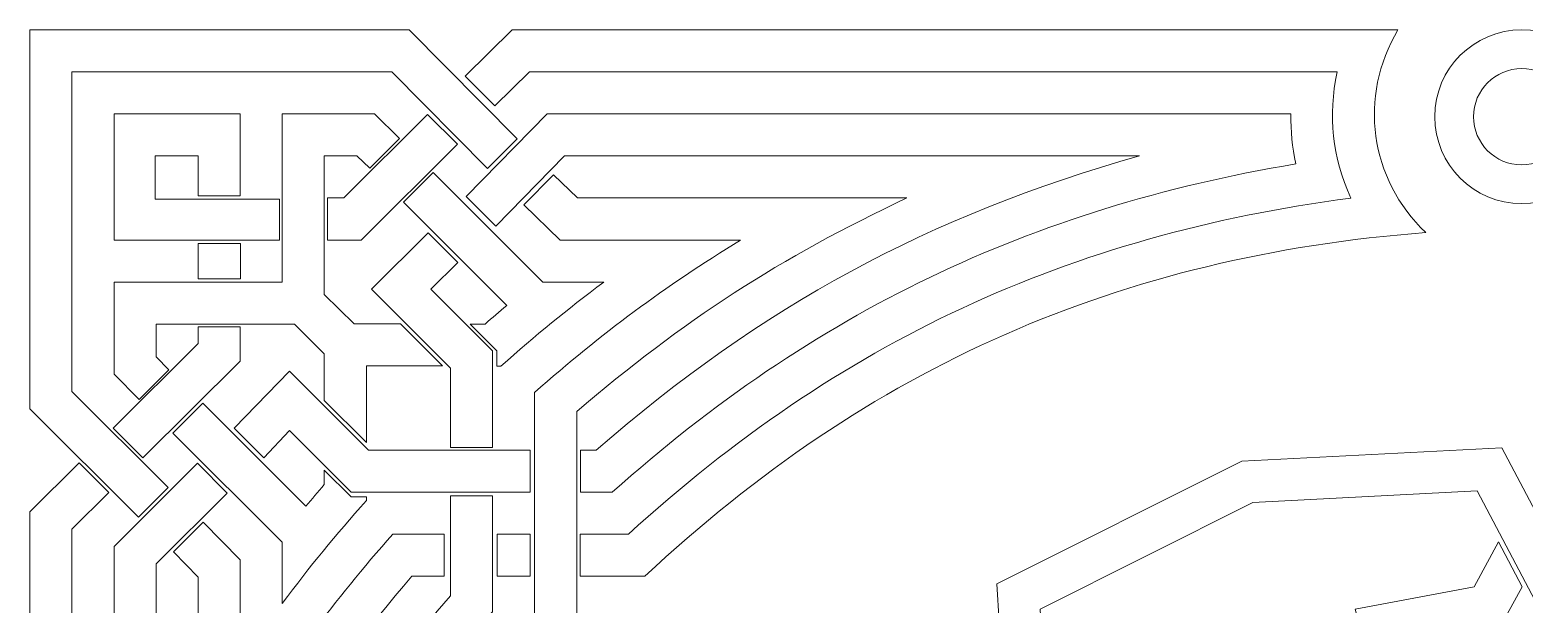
# Model space of a CAD drawing. Header units: millimetres. Extents: x 1081 to 4469, y -666 to 2723.
# Drawn here: x 1081 to 2778, y 2070 to 2723 of the extents above; entities that cross this region are included whole.
import ezdxf

# ---------------------------------------------------------------- set-up
doc = ezdxf.new("R2010")
doc.units = ezdxf.units.MM
doc.header["$MEASUREMENT"] = 0
doc.layers.add('Layer 1', color=7, linetype='Continuous')

msp = doc.modelspace()

# ---------------------------------------------------------------- linework, layer by layer
at = {"layer": 'Layer 1', "color": 250, "lineweight": 9}
for points, knots in [([(1492.3947, 2675.0628), (1492.3947, 2675.0628), (1492.3947, 2675.0628), (1492.3947, 2675.0628), (1492.3947, 2675.0628), (1492.3947, 2675.0628), (1601.0814, 2565.2874), (1601.0814, 2565.2874), (1601.0814, 2565.2874), (1601.0814, 2565.2874), (1634.8479, 2599.0539), (1634.8479, 2599.0539), (1634.8479, 2599.0539), (1634.8479, 2599.0539), (1512.1747, 2722.8158), (1512.1747, 2722.8158), (1512.1747, 2722.8158), (1512.1747, 2722.8158), (1081.4786, 2722.8158), (1081.4786, 2722.8158), (1081.4786, 2722.8158), (1081.4786, 2722.8158), (1081.4786, 2292.1197), (1081.4786, 2292.1197), (1081.4786, 2292.1197), (1081.4786, 2292.1197), (1204.6411, 2169.2657), (1204.6411, 2169.2657), (1204.6411, 2169.2657), (1204.6411, 2169.2657), (1238.4076, 2203.0322), (1238.4076, 2203.0322), (1238.4076, 2203.0322), (1238.4076, 2203.0322), (1129.2316, 2311.8997), (1129.2316, 2311.8997), (1129.2316, 2311.8997), (1129.2316, 2311.8997), (1129.2316, 2675.0628), (1129.2316, 2675.0628), (1129.2316, 2675.0628), (1129.2316, 2675.0628), (1492.3947, 2675.0628), (1492.3947, 2675.0628)], [0, 0, 0, 0, 0.090909091, 0.090909091, 0.090909091, 0.090909091, 0.181818182, 0.181818182, 0.181818182, 0.181818182, 0.272727273, 0.272727273, 0.272727273, 0.272727273, 0.363636364, 0.363636364, 0.363636364, 0.363636364, 0.454545455, 0.454545455, 0.454545455, 0.454545455, 0.545454545, 0.545454545, 0.545454545, 0.545454545, 0.636363636, 0.636363636, 0.636363636, 0.636363636, 0.727272727, 0.727272727, 0.727272727, 0.727272727, 0.818181818, 0.818181818, 0.818181818, 0.818181818, 0.909090909, 0.909090909, 0.909090909, 0.909090909, 1, 1, 1, 1]), ([(1628.987, 2722.8158), (1628.987, 2722.8158), (1628.987, 2722.8158), (1628.987, 2722.8158), (1628.987, 2722.8158), (1628.987, 2722.8158), (1575.4905, 2670.1376), (1575.4905, 2670.1376), (1575.4905, 2670.1376), (1575.4905, 2670.1376), (1609.257, 2636.3712), (1609.257, 2636.3712), (1609.257, 2636.3712), (1609.257, 2636.3712), (1648.7669, 2675.0628), (1648.7669, 2675.0628), (1648.7669, 2675.0628), (1648.7669, 2675.0628), (2565.4807, 2675.0628), (2565.4807, 2675.0628), (2565.4807, 2675.0628), (2555.022, 2624.6026), (2560.0036, 2578.7483), (2581.0543, 2531.7112), (2581.0543, 2531.7112), (2260.7333, 2489.6909), (1999.2762, 2367.9228), (1760.9808, 2149.7793), (1760.9808, 2149.7793), (1760.9808, 2149.7793), (1706.3268, 2149.7793), (1706.3268, 2149.7793), (1706.3268, 2149.7793), (1706.3268, 2149.7793), (1706.3268, 2102.0263), (1706.3268, 2102.0263), (1706.3268, 2102.0263), (1706.3268, 2102.0263), (1779.7877, 2102.0263), (1779.7877, 2102.0263), (1779.7877, 2102.0263), (2032.8515, 2339.6256), (2319.9755, 2466.114), (2666.0964, 2492.4772), (2666.0964, 2492.4772), (2602.29, 2553.4237), (2589.473, 2646.9506), (2634.5308, 2722.8158), (2634.5308, 2722.8158), (2634.5308, 2722.8158), (1628.987, 2722.8158), (1628.987, 2722.8158)], [0, 0, 0, 0, 0.076923077, 0.076923077, 0.076923077, 0.076923077, 0.153846154, 0.153846154, 0.153846154, 0.153846154, 0.230769231, 0.230769231, 0.230769231, 0.230769231, 0.307692308, 0.307692308, 0.307692308, 0.307692308, 0.384615385, 0.384615385, 0.384615385, 0.384615385, 0.461538462, 0.461538462, 0.461538462, 0.461538462, 0.538461538, 0.538461538, 0.538461538, 0.538461538, 0.615384615, 0.615384615, 0.615384615, 0.615384615, 0.692307692, 0.692307692, 0.692307692, 0.692307692, 0.769230769, 0.769230769, 0.769230769, 0.769230769, 0.846153846, 0.846153846, 0.846153846, 0.846153846, 0.923076923, 0.923076923, 0.923076923, 0.923076923, 1, 1, 1, 1]), ([(2775.0542, 2722.8158), (2775.0542, 2722.8158), (2775.0542, 2722.8158), (2775.0542, 2722.8158), (2775.0542, 2722.8158), (2720.5529, 2722.8158), (2676.3708, 2678.6337), (2676.3708, 2624.1323), (2676.3708, 2624.1323), (2676.3708, 2569.6309), (2720.5529, 2525.4488), (2775.0542, 2525.4488), (2775.0542, 2525.4488), (2829.5556, 2525.4488), (2873.7377, 2569.6309), (2873.7377, 2624.1323), (2873.7377, 2624.1323), (2873.7377, 2678.6337), (2829.5556, 2722.8158), (2775.0542, 2722.8158)], [0, 0, 0, 0, 0.2, 0.2, 0.2, 0.2, 0.4, 0.4, 0.4, 0.4, 0.6, 0.6, 0.6, 0.6, 0.8, 0.8, 0.8, 0.8, 1, 1, 1, 1]), ([(2720.3742, 2624.1323), (2720.3742, 2624.1323), (2720.3742, 2624.1323), (2720.3742, 2624.1323), (2720.3742, 2624.1323), (2720.3742, 2593.9338), (2744.8557, 2569.4523), (2775.0542, 2569.4523), (2775.0542, 2569.4523), (2805.2528, 2569.4523), (2829.7343, 2593.9338), (2829.7343, 2624.1323), (2829.7343, 2624.1323), (2829.7343, 2654.3308), (2805.2528, 2678.8124), (2775.0542, 2678.8124), (2775.0542, 2678.8124), (2744.8557, 2678.8124), (2720.3742, 2654.3308), (2720.3742, 2624.1323)], [0, 0, 0, 0, 0.2, 0.2, 0.2, 0.2, 0.4, 0.4, 0.4, 0.4, 0.6, 0.6, 0.6, 0.6, 0.8, 0.8, 0.8, 0.8, 1, 1, 1, 1]), ([(1367.9968, 2627.3097), (1367.9968, 2627.3097), (1367.9968, 2627.3097), (1367.9968, 2627.3097), (1367.9968, 2627.3097), (1367.9968, 2627.3097), (1367.9968, 2436.2976), (1367.9968, 2436.2976), (1367.9968, 2436.2976), (1367.9968, 2436.2976), (1176.9847, 2436.2976), (1176.9847, 2436.2976), (1176.9847, 2436.2976), (1176.9847, 2436.2976), (1176.9847, 2331.6796), (1176.9847, 2331.6796), (1176.9847, 2331.6796), (1176.9847, 2331.6796), (1205.5659, 2302.93), (1205.5659, 2302.93), (1205.5659, 2302.93), (1205.5659, 2302.93), (1239.3324, 2336.6965), (1239.3324, 2336.6965), (1239.3324, 2336.6965), (1239.3324, 2336.6965), (1224.7377, 2351.4596), (1224.7377, 2351.4596), (1224.7377, 2351.4596), (1224.7377, 2351.4596), (1224.7377, 2388.5445), (1224.7377, 2388.5445), (1224.7377, 2388.5445), (1224.7377, 2388.5445), (1381.9834, 2388.5445), (1381.9834, 2388.5445), (1381.9834, 2388.5445), (1381.9834, 2388.5445), (1415.7498, 2354.778), (1415.7498, 2354.778), (1415.7498, 2354.778), (1415.7498, 2354.778), (1415.7498, 2301.5739), (1415.7498, 2301.5739), (1415.7498, 2301.5739), (1415.7498, 2301.5739), (1463.5029, 2253.8208), (1463.5029, 2253.8208), (1463.5029, 2253.8208), (1463.5029, 2253.8208), (1463.5029, 2341.0607), (1463.5029, 2341.0607), (1463.5029, 2341.0607), (1463.5029, 2341.0607), (1550.0716, 2341.0607), (1550.0716, 2341.0607), (1550.0716, 2341.0607), (1550.0716, 2341.0607), (1502.3186, 2388.8138), (1502.3186, 2388.8138), (1502.3186, 2388.8138), (1502.3186, 2388.8138), (1449.5164, 2388.8138), (1449.5164, 2388.8138), (1449.5164, 2388.8138), (1449.5164, 2388.8138), (1415.7498, 2422.311), (1415.7498, 2422.311), (1415.7498, 2422.311), (1415.7498, 2422.311), (1415.7498, 2579.5567), (1415.7498, 2579.5567), (1415.7498, 2579.5567), (1415.7498, 2579.5567), (1452.8348, 2579.5567), (1452.8348, 2579.5567), (1452.8348, 2579.5567), (1452.8348, 2579.5567), (1467.2252, 2565.5775), (1467.2252, 2565.5775), (1467.2252, 2565.5775), (1467.2252, 2565.5775), (1500.9917, 2599.344), (1500.9917, 2599.344), (1500.9917, 2599.344), (1500.9917, 2599.344), (1472.6147, 2627.3097), (1472.6147, 2627.3097), (1472.6147, 2627.3097), (1472.6147, 2627.3097), (1367.9968, 2627.3097), (1367.9968, 2627.3097)], [0, 0, 0, 0, 0.043478261, 0.043478261, 0.043478261, 0.043478261, 0.086956522, 0.086956522, 0.086956522, 0.086956522, 0.130434783, 0.130434783, 0.130434783, 0.130434783, 0.173913043, 0.173913043, 0.173913043, 0.173913043, 0.217391304, 0.217391304, 0.217391304, 0.217391304, 0.260869565, 0.260869565, 0.260869565, 0.260869565, 0.304347826, 0.304347826, 0.304347826, 0.304347826, 0.347826087, 0.347826087, 0.347826087, 0.347826087, 0.391304348, 0.391304348, 0.391304348, 0.391304348, 0.434782609, 0.434782609, 0.434782609, 0.434782609, 0.47826087, 0.47826087, 0.47826087, 0.47826087, 0.52173913, 0.52173913, 0.52173913, 0.52173913, 0.565217391, 0.565217391, 0.565217391, 0.565217391, 0.608695652, 0.608695652, 0.608695652, 0.608695652, 0.652173913, 0.652173913, 0.652173913, 0.652173913, 0.695652174, 0.695652174, 0.695652174, 0.695652174, 0.739130435, 0.739130435, 0.739130435, 0.739130435, 0.782608696, 0.782608696, 0.782608696, 0.782608696, 0.826086957, 0.826086957, 0.826086957, 0.826086957, 0.869565217, 0.869565217, 0.869565217, 0.869565217, 0.913043478, 0.913043478, 0.913043478, 0.913043478, 0.956521739, 0.956521739, 0.956521739, 0.956521739, 1, 1, 1, 1]), ([(1320.2438, 2534.1511), (1320.2438, 2534.1511), (1320.2438, 2534.1511), (1320.2438, 2534.1511), (1320.2438, 2534.1511), (1320.2438, 2534.1511), (1320.2438, 2627.3097), (1320.2438, 2627.3097), (1320.2438, 2627.3097), (1320.2438, 2627.3097), (1177.1508, 2627.3097), (1177.1508, 2627.3097), (1177.1508, 2627.3097), (1177.1508, 2627.3097), (1177.1508, 2483.8837), (1177.1508, 2483.8837), (1177.1508, 2483.8837), (1177.1508, 2483.8837), (1364.7534, 2483.8837), (1364.7534, 2483.8837), (1364.7534, 2483.8837), (1364.7534, 2483.8837), (1364.7534, 2530.3835), (1364.7534, 2530.3835), (1364.7534, 2530.3835), (1364.7534, 2530.3835), (1223.595, 2530.3835), (1223.595, 2530.3835), (1223.595, 2530.3835), (1223.595, 2530.3835), (1223.595, 2579.5567), (1223.595, 2579.5567), (1223.595, 2579.5567), (1223.595, 2579.5567), (1272.4907, 2579.5567), (1272.4907, 2579.5567), (1272.4907, 2579.5567), (1272.4907, 2579.5567), (1272.4907, 2534.1511), (1272.4907, 2534.1511), (1272.4907, 2534.1511), (1272.4907, 2534.1511), (1320.2438, 2534.1511), (1320.2438, 2534.1511)], [0, 0, 0, 0, 0.090909091, 0.090909091, 0.090909091, 0.090909091, 0.181818182, 0.181818182, 0.181818182, 0.181818182, 0.272727273, 0.272727273, 0.272727273, 0.272727273, 0.363636364, 0.363636364, 0.363636364, 0.363636364, 0.454545455, 0.454545455, 0.454545455, 0.454545455, 0.545454545, 0.545454545, 0.545454545, 0.545454545, 0.636363636, 0.636363636, 0.636363636, 0.636363636, 0.727272727, 0.727272727, 0.727272727, 0.727272727, 0.818181818, 0.818181818, 0.818181818, 0.818181818, 0.909090909, 0.909090909, 0.909090909, 0.909090909, 1, 1, 1, 1]), ([(1533.0041, 2626.8329), (1533.0041, 2626.8329), (1533.0041, 2626.8329), (1533.0041, 2626.8329), (1533.0041, 2626.8329), (1533.0041, 2626.8329), (1437.9748, 2531.8037), (1437.9748, 2531.8037), (1437.9748, 2531.8037), (1437.9748, 2531.8037), (1419.2592, 2531.8037), (1419.2592, 2531.8037), (1419.2592, 2531.8037), (1419.2592, 2531.8037), (1419.2592, 2484.0506), (1419.2592, 2484.0506), (1419.2592, 2484.0506), (1419.2592, 2484.0506), (1457.7548, 2484.0506), (1457.7548, 2484.0506), (1457.7548, 2484.0506), (1457.7548, 2484.0506), (1566.7706, 2593.0664), (1566.7706, 2593.0664), (1566.7706, 2593.0664), (1566.7706, 2593.0664), (1533.0041, 2626.8329), (1533.0041, 2626.8329)], [0, 0, 0, 0, 0.142857143, 0.142857143, 0.142857143, 0.142857143, 0.285714286, 0.285714286, 0.285714286, 0.285714286, 0.428571429, 0.428571429, 0.428571429, 0.428571429, 0.571428571, 0.571428571, 0.571428571, 0.571428571, 0.714285714, 0.714285714, 0.714285714, 0.714285714, 0.857142857, 0.857142857, 0.857142857, 0.857142857, 1, 1, 1, 1]), ([(1668.5469, 2627.3097), (1668.5469, 2627.3097), (1668.5469, 2627.3097), (1668.5469, 2627.3097), (1668.5469, 2627.3097), (1668.5469, 2627.3097), (1576.7625, 2533.4648), (1576.7625, 2533.4648), (1576.7625, 2533.4648), (1576.7625, 2533.4648), (1610.529, 2499.6983), (1610.529, 2499.6983), (1610.529, 2499.6983), (1610.529, 2499.6983), (1688.3268, 2579.5567), (1688.3268, 2579.5567), (1688.3268, 2579.5567), (1688.3268, 2579.5567), (2341.1478, 2579.5567), (2341.1478, 2579.5567), (2341.1478, 2579.5567), (2101.9166, 2511.8651), (1911.8082, 2408.8071), (1724.5265, 2245.2854), (1724.5265, 2245.2854), (1724.5265, 2245.2854), (1706.6074, 2245.2854), (1706.6074, 2245.2854), (1706.6074, 2245.2854), (1706.6074, 2245.2854), (1706.6074, 2197.5324), (1706.6074, 2197.5324), (1706.6074, 2197.5324), (1706.6074, 2197.5324), (1742.6702, 2197.5324), (1742.6702, 2197.5324), (1742.6702, 2197.5324), (1971.4066, 2401.9043), (2216.1763, 2519.5777), (2518.644, 2570.5832), (2518.644, 2570.5832), (2514.5949, 2590.2533), (2512.8608, 2607.2272), (2512.8486, 2627.3097), (2512.8486, 2627.3097), (2512.8486, 2627.3097), (1668.5469, 2627.3097), (1668.5469, 2627.3097)], [0, 0, 0, 0, 0.083333333, 0.083333333, 0.083333333, 0.083333333, 0.166666667, 0.166666667, 0.166666667, 0.166666667, 0.25, 0.25, 0.25, 0.25, 0.333333333, 0.333333333, 0.333333333, 0.333333333, 0.416666667, 0.416666667, 0.416666667, 0.416666667, 0.5, 0.5, 0.5, 0.5, 0.583333333, 0.583333333, 0.583333333, 0.583333333, 0.666666667, 0.666666667, 0.666666667, 0.666666667, 0.75, 0.75, 0.75, 0.75, 0.833333333, 0.833333333, 0.833333333, 0.833333333, 0.916666667, 0.916666667, 0.916666667, 0.916666667, 1, 1, 1, 1]), ([(1642.235, 2524.1922), (1642.235, 2524.1922), (1642.235, 2524.1922), (1642.235, 2524.1922), (1642.235, 2524.1922), (1642.235, 2524.1922), (1683.4069, 2484.0506), (1683.4069, 2484.0506), (1683.4069, 2484.0506), (1683.4069, 2484.0506), (1888.2771, 2484.0506), (1888.2771, 2484.0506), (1888.2771, 2484.0506), (1801.0614, 2430.3843), (1731.2717, 2378.6914), (1654.5151, 2310.9045), (1654.5151, 2310.9045), (1654.5151, 2310.9045), (1654.5151, 2149.7793), (1654.5151, 2149.7793), (1654.5151, 2149.7793), (1654.5151, 2149.7793), (1654.5151, 2043.3136), (1654.5151, 2043.3136), (1654.5151, 2043.3136), (1436.3716, 1805.0182), (1314.6035, 1543.5611), (1272.5832, 1223.2401), (1272.5832, 1223.2401), (1225.5461, 1244.2908), (1179.6918, 1249.2723), (1129.2316, 1238.8137), (1129.2316, 1238.8137), (1129.2316, 1238.8137), (1129.2316, 2155.5274), (1129.2316, 2155.5274), (1129.2316, 2155.5274), (1129.2316, 2155.5274), (1171.0175, 2197.3134), (1171.0175, 2197.3134), (1171.0175, 2197.3134), (1171.0175, 2197.3134), (1137.251, 2231.0799), (1137.251, 2231.0799), (1137.251, 2231.0799), (1137.251, 2231.0799), (1081.4786, 2175.3074), (1081.4786, 2175.3074), (1081.4786, 2175.3074), (1081.4786, 2175.3074), (1081.4786, 1169.7636), (1081.4786, 1169.7636), (1081.4786, 1169.7636), (1157.3438, 1214.8213), (1250.8708, 1202.0044), (1311.8172, 1138.198), (1311.8172, 1138.198), (1338.1804, 1484.3189), (1464.6688, 1771.4428), (1702.2681, 2024.5067), (1702.2681, 2024.5067), (1702.2681, 2024.5067), (1702.2681, 2289.12), (1702.2681, 2289.12), (1702.2681, 2289.12), (1821.6666, 2391.8397), (1934.5718, 2464.9257), (2077.1716, 2531.8037), (2077.1716, 2531.8037), (2077.1716, 2531.8037), (1703.1868, 2531.8037), (1703.1868, 2531.8037), (1703.1868, 2531.8037), (1703.1868, 2531.8037), (1676.0015, 2557.9587), (1676.0015, 2557.9587), (1676.0015, 2557.9587), (1676.0015, 2557.9587), (1642.235, 2524.1922), (1642.235, 2524.1922)], [0, 0, 0, 0, 0.05, 0.05, 0.05, 0.05, 0.1, 0.1, 0.1, 0.1, 0.15, 0.15, 0.15, 0.15, 0.2, 0.2, 0.2, 0.2, 0.25, 0.25, 0.25, 0.25, 0.3, 0.3, 0.3, 0.3, 0.35, 0.35, 0.35, 0.35, 0.4, 0.4, 0.4, 0.4, 0.45, 0.45, 0.45, 0.45, 0.5, 0.5, 0.5, 0.5, 0.55, 0.55, 0.55, 0.55, 0.6, 0.6, 0.6, 0.6, 0.65, 0.65, 0.65, 0.65, 0.7, 0.7, 0.7, 0.7, 0.75, 0.75, 0.75, 0.75, 0.8, 0.8, 0.8, 0.8, 0.85, 0.85, 0.85, 0.85, 0.9, 0.9, 0.9, 0.9, 0.95, 0.95, 0.95, 0.95, 1, 1, 1, 1]), ([(1505.5151, 2526.8763), (1505.5151, 2526.8763), (1505.5151, 2526.8763), (1505.5151, 2526.8763), (1505.5151, 2526.8763), (1505.5151, 2526.8763), (1622.7577, 2409.6338), (1622.7577, 2409.6338), (1622.7577, 2409.6338), (1614.0513, 2402.2974), (1606.7572, 2396.0372), (1598.1849, 2388.5445), (1598.1849, 2388.5445), (1598.1849, 2388.5445), (1581.1607, 2388.5445), (1581.1607, 2388.5445), (1581.1607, 2388.5445), (1581.1607, 2388.5445), (1611.6088, 2358.0965), (1611.6088, 2358.0965), (1611.6088, 2358.0965), (1611.6088, 2358.0965), (1611.6088, 2340.7915), (1611.6088, 2340.7915), (1611.6088, 2340.7915), (1611.6088, 2340.7915), (1616.2515, 2340.7915), (1616.2515, 2340.7915), (1616.2515, 2340.7915), (1655.8552, 2376.1286), (1690.5902, 2404.5187), (1733.1022, 2436.2976), (1733.1022, 2436.2976), (1733.1022, 2436.2976), (1663.6269, 2436.2976), (1663.6269, 2436.2976), (1663.6269, 2436.2976), (1663.6269, 2436.2976), (1539.2817, 2560.6428), (1539.2817, 2560.6428), (1539.2817, 2560.6428), (1539.2817, 2560.6428), (1505.5151, 2526.8763), (1505.5151, 2526.8763)], [0, 0, 0, 0, 0.090909091, 0.090909091, 0.090909091, 0.090909091, 0.181818182, 0.181818182, 0.181818182, 0.181818182, 0.272727273, 0.272727273, 0.272727273, 0.272727273, 0.363636364, 0.363636364, 0.363636364, 0.363636364, 0.454545455, 0.454545455, 0.454545455, 0.454545455, 0.545454545, 0.545454545, 0.545454545, 0.545454545, 0.636363636, 0.636363636, 0.636363636, 0.636363636, 0.727272727, 0.727272727, 0.727272727, 0.727272727, 0.818181818, 0.818181818, 0.818181818, 0.818181818, 0.909090909, 0.909090909, 0.909090909, 0.909090909, 1, 1, 1, 1]), ([(1272.5246, 2439.9918), (1272.5246, 2439.9918), (1272.5246, 2439.9918), (1272.5246, 2439.9918), (1272.5246, 2439.9918), (1272.5246, 2439.9918), (1320.481, 2439.9918), (1320.481, 2439.9918), (1320.481, 2439.9918), (1320.481, 2439.9918), (1320.481, 2480.1905), (1320.481, 2480.1905), (1320.481, 2480.1905), (1320.481, 2480.1905), (1272.5246, 2480.1905), (1272.5246, 2480.1905), (1272.5246, 2480.1905), (1272.5246, 2480.1905), (1272.5246, 2439.9918), (1272.5246, 2439.9918)], [0, 0, 0, 0, 0.2, 0.2, 0.2, 0.2, 0.4, 0.4, 0.4, 0.4, 0.6, 0.6, 0.6, 0.6, 0.8, 0.8, 0.8, 0.8, 1, 1, 1, 1]), ([(1533.5831, 2492.346), (1533.5831, 2492.346), (1533.5831, 2492.346), (1533.5831, 2492.346), (1533.5831, 2492.346), (1533.5831, 2492.346), (1469.2813, 2428.0442), (1469.2813, 2428.0442), (1469.2813, 2428.0442), (1469.2813, 2428.0442), (1559.009, 2338.3165), (1559.009, 2338.3165), (1559.009, 2338.3165), (1559.009, 2338.3165), (1559.009, 2248.2984), (1559.009, 2248.2984), (1559.009, 2248.2984), (1559.009, 2248.2984), (1606.762, 2248.2984), (1606.762, 2248.2984), (1606.762, 2248.2984), (1606.762, 2248.2984), (1606.762, 2358.0965), (1606.762, 2358.0965), (1606.762, 2358.0965), (1606.762, 2358.0965), (1536.8143, 2428.0442), (1536.8143, 2428.0442), (1536.8143, 2428.0442), (1536.8143, 2428.0442), (1567.3496, 2458.5795), (1567.3496, 2458.5795), (1567.3496, 2458.5795), (1567.3496, 2458.5795), (1533.5831, 2492.346), (1533.5831, 2492.346)], [0, 0, 0, 0, 0.111111111, 0.111111111, 0.111111111, 0.111111111, 0.222222222, 0.222222222, 0.222222222, 0.222222222, 0.333333333, 0.333333333, 0.333333333, 0.333333333, 0.444444444, 0.444444444, 0.444444444, 0.444444444, 0.555555556, 0.555555556, 0.555555556, 0.555555556, 0.666666667, 0.666666667, 0.666666667, 0.666666667, 0.777777778, 0.777777778, 0.777777778, 0.777777778, 0.888888889, 0.888888889, 0.888888889, 0.888888889, 1, 1, 1, 1]), ([(1272.4907, 2366.3196), (1272.4907, 2366.3196), (1272.4907, 2366.3196), (1272.4907, 2366.3196), (1272.4907, 2366.3196), (1272.4907, 2366.3196), (1176.1193, 2270.2567), (1176.1193, 2270.2567), (1176.1193, 2270.2567), (1176.1193, 2270.2567), (1209.8858, 2236.4901), (1209.8858, 2236.4901), (1209.8858, 2236.4901), (1209.8858, 2236.4901), (1320.2438, 2346.5396), (1320.2438, 2346.5396), (1320.2438, 2346.5396), (1320.2438, 2346.5396), (1320.2438, 2385.454), (1320.2438, 2385.454), (1320.2438, 2385.454), (1320.2438, 2385.454), (1272.4907, 2385.454), (1272.4907, 2385.454), (1272.4907, 2385.454), (1272.4907, 2385.454), (1272.4907, 2366.3196), (1272.4907, 2366.3196)], [0, 0, 0, 0, 0.142857143, 0.142857143, 0.142857143, 0.142857143, 0.285714286, 0.285714286, 0.285714286, 0.285714286, 0.428571429, 0.428571429, 0.428571429, 0.428571429, 0.571428571, 0.571428571, 0.571428571, 0.571428571, 0.714285714, 0.714285714, 0.714285714, 0.714285714, 0.857142857, 0.857142857, 0.857142857, 0.857142857, 1, 1, 1, 1]), ([(1376.2502, 2267.48), (1376.2502, 2267.48), (1376.2502, 2267.48), (1376.2502, 2267.48), (1376.2502, 2267.48), (1376.2502, 2267.48), (1446.1979, 2197.5324), (1446.1979, 2197.5324), (1446.1979, 2197.5324), (1446.1979, 2197.5324), (1649.531, 2197.5324), (1649.531, 2197.5324), (1649.531, 2197.5324), (1649.531, 2197.5324), (1649.531, 2245.2854), (1649.531, 2245.2854), (1649.531, 2245.2854), (1649.531, 2245.2854), (1559.009, 2245.2854), (1559.009, 2245.2854), (1559.009, 2245.2854), (1559.009, 2245.2854), (1465.9779, 2245.2854), (1465.9779, 2245.2854), (1465.9779, 2245.2854), (1465.9779, 2245.2854), (1376.2502, 2335.0131), (1376.2502, 2335.0131), (1376.2502, 2335.0131), (1376.2502, 2335.0131), (1313.4309, 2270.1736), (1313.4309, 2270.1736), (1313.4309, 2270.1736), (1313.4309, 2270.1736), (1347.1974, 2236.4071), (1347.1974, 2236.4071), (1347.1974, 2236.4071), (1347.1974, 2236.4071), (1376.2502, 2267.48), (1376.2502, 2267.48)], [0, 0, 0, 0, 0.1, 0.1, 0.1, 0.1, 0.2, 0.2, 0.2, 0.2, 0.3, 0.3, 0.3, 0.3, 0.4, 0.4, 0.4, 0.4, 0.5, 0.5, 0.5, 0.5, 0.6, 0.6, 0.6, 0.6, 0.7, 0.7, 0.7, 0.7, 0.8, 0.8, 0.8, 0.8, 0.9, 0.9, 0.9, 0.9, 1, 1, 1, 1]), ([(1243.8778, 2264.7865), (1243.8778, 2264.7865), (1243.8778, 2264.7865), (1243.8778, 2264.7865), (1243.8778, 2264.7865), (1243.8778, 2264.7865), (1367.9968, 2140.6675), (1367.9968, 2140.6675), (1367.9968, 2140.6675), (1367.9968, 2140.6675), (1367.9968, 2071.1922), (1367.9968, 2071.1922), (1367.9968, 2071.1922), (1399.7757, 2113.7042), (1428.1658, 2148.4392), (1463.5029, 2188.0429), (1463.5029, 2188.0429), (1463.5029, 2188.0429), (1463.5029, 2192.1453), (1463.5029, 2192.1453), (1463.5029, 2192.1453), (1463.5029, 2192.1453), (1446.1979, 2192.1453), (1446.1979, 2192.1453), (1446.1979, 2192.1453), (1446.1979, 2192.1453), (1415.7498, 2222.5933), (1415.7498, 2222.5933), (1415.7498, 2222.5933), (1415.7498, 2222.5933), (1415.7498, 2206.1094), (1415.7498, 2206.1094), (1415.7498, 2206.1094), (1408.2572, 2197.5372), (1401.997, 2190.2431), (1394.6605, 2181.5367), (1394.6605, 2181.5367), (1394.6605, 2181.5367), (1277.6443, 2298.553), (1277.6443, 2298.553), (1277.6443, 2298.553), (1277.6443, 2298.553), (1243.8778, 2264.7865), (1243.8778, 2264.7865)], [0, 0, 0, 0, 0.090909091, 0.090909091, 0.090909091, 0.090909091, 0.181818182, 0.181818182, 0.181818182, 0.181818182, 0.272727273, 0.272727273, 0.272727273, 0.272727273, 0.363636364, 0.363636364, 0.363636364, 0.363636364, 0.454545455, 0.454545455, 0.454545455, 0.454545455, 0.545454545, 0.545454545, 0.545454545, 0.545454545, 0.636363636, 0.636363636, 0.636363636, 0.636363636, 0.727272727, 0.727272727, 0.727272727, 0.727272727, 0.818181818, 0.818181818, 0.818181818, 0.818181818, 0.909090909, 0.909090909, 0.909090909, 0.909090909, 1, 1, 1, 1]), ([(2752.5041, 2248.1328), (2752.5041, 2248.1328), (2752.5041, 2248.1328), (2752.5041, 2248.1328), (2752.5041, 2248.1328), (2752.5041, 2248.1328), (2457.4879, 2232.9603), (2457.4879, 2232.9603), (2457.4879, 2232.9603), (2457.4879, 2232.9603), (2179.3231, 2093.3604), (2179.3231, 2093.3604), (2179.3231, 2093.3604), (2179.3231, 2093.3604), (2181.7274, 2050.3646), (2181.7274, 2050.3646), (2181.7274, 2050.3646), (2181.7274, 2050.3646), (2230.6875, 2020.0033), (2230.6875, 2020.0033), (2230.6875, 2020.0033), (2230.6875, 2020.0033), (2228.2224, 2064.5748), (2228.2224, 2064.5748), (2228.2224, 2064.5748), (2228.2224, 2064.5748), (2469.9256, 2185.8761), (2469.9256, 2185.8761), (2469.9256, 2185.8761), (2469.9256, 2185.8761), (2724.4375, 2198.9655), (2724.4375, 2198.9655), (2724.4375, 2198.9655), (2724.4375, 2198.9655), (2804.5515, 2046.9537), (2804.5515, 2046.9537), (2804.5515, 2046.9537), (2804.5515, 2046.9537), (2911.1761, 2026.2931), (2911.1761, 2026.2931), (2911.1761, 2026.2931), (2911.1761, 2026.2931), (2889.3572, 1947.2779), (2889.3572, 1947.2779), (2889.3572, 1947.2779), (2889.3572, 1947.2779), (2950.4314, 1990.1112), (2950.4314, 1990.1112), (2950.4314, 1990.1112), (2950.4314, 1990.1112), (2970.7932, 2063.3825), (2970.7932, 2063.3825), (2970.7932, 2063.3825), (2970.7932, 2063.3825), (2836.1191, 2089.4781), (2836.1191, 2089.4781), (2836.1191, 2089.4781), (2836.1191, 2089.4781), (2752.5041, 2248.1328), (2752.5041, 2248.1328)], [0, 0, 0, 0, 0.066666667, 0.066666667, 0.066666667, 0.066666667, 0.133333333, 0.133333333, 0.133333333, 0.133333333, 0.2, 0.2, 0.2, 0.2, 0.266666667, 0.266666667, 0.266666667, 0.266666667, 0.333333333, 0.333333333, 0.333333333, 0.333333333, 0.4, 0.4, 0.4, 0.4, 0.466666667, 0.466666667, 0.466666667, 0.466666667, 0.533333333, 0.533333333, 0.533333333, 0.533333333, 0.6, 0.6, 0.6, 0.6, 0.666666667, 0.666666667, 0.666666667, 0.666666667, 0.733333333, 0.733333333, 0.733333333, 0.733333333, 0.8, 0.8, 0.8, 0.8, 0.866666667, 0.866666667, 0.866666667, 0.866666667, 0.933333333, 0.933333333, 0.933333333, 0.933333333, 1, 1, 1, 1]), ([(1559.009, 2079.7678), (1559.009, 2079.7678), (1559.009, 2079.7678), (1559.009, 2079.7678), (1559.009, 2079.7678), (1395.4873, 1892.4862), (1292.4293, 1702.3778), (1224.7377, 1463.1465), (1224.7377, 1463.1465), (1224.7377, 1463.1465), (1224.7377, 2115.9675), (1224.7377, 2115.9675), (1224.7377, 2115.9675), (1224.7377, 2115.9675), (1305.3503, 2196.5801), (1305.3503, 2196.5801), (1305.3503, 2196.5801), (1305.3503, 2196.5801), (1271.5838, 2230.3466), (1271.5838, 2230.3466), (1271.5838, 2230.3466), (1271.5838, 2230.3466), (1176.9847, 2135.7475), (1176.9847, 2135.7475), (1176.9847, 2135.7475), (1176.9847, 2135.7475), (1176.9847, 1291.4458), (1176.9847, 1291.4458), (1176.9847, 1291.4458), (1197.0672, 1291.4336), (1214.041, 1289.6995), (1233.7112, 1285.6504), (1233.7112, 1285.6504), (1284.7166, 1588.1181), (1402.3901, 1832.8877), (1606.762, 2061.6242), (1606.762, 2061.6242), (1606.762, 2061.6242), (1606.762, 2193.5151), (1606.762, 2193.5151), (1606.762, 2193.5151), (1606.762, 2193.5151), (1559.009, 2193.5151), (1559.009, 2193.5151), (1559.009, 2193.5151), (1559.009, 2193.5151), (1559.009, 2079.7678), (1559.009, 2079.7678)], [0, 0, 0, 0, 0.083333333, 0.083333333, 0.083333333, 0.083333333, 0.166666667, 0.166666667, 0.166666667, 0.166666667, 0.25, 0.25, 0.25, 0.25, 0.333333333, 0.333333333, 0.333333333, 0.333333333, 0.416666667, 0.416666667, 0.416666667, 0.416666667, 0.5, 0.5, 0.5, 0.5, 0.583333333, 0.583333333, 0.583333333, 0.583333333, 0.666666667, 0.666666667, 0.666666667, 0.666666667, 0.75, 0.75, 0.75, 0.75, 0.833333333, 0.833333333, 0.833333333, 0.833333333, 0.916666667, 0.916666667, 0.916666667, 0.916666667, 1, 1, 1, 1]), ([(1272.4907, 2101.1076), (1272.4907, 2101.1076), (1272.4907, 2101.1076), (1272.4907, 2101.1076), (1272.4907, 2101.1076), (1272.4907, 2101.1076), (1272.4907, 1727.1228), (1272.4907, 1727.1228), (1272.4907, 1727.1228), (1339.3686, 1869.7226), (1412.4547, 1982.6277), (1515.1744, 2102.0263), (1515.1744, 2102.0263), (1515.1744, 2102.0263), (1551.9788, 2102.0263), (1551.9788, 2102.0263), (1551.9788, 2102.0263), (1551.9788, 2102.0263), (1551.9788, 2149.7793), (1551.9788, 2149.7793), (1551.9788, 2149.7793), (1551.9788, 2149.7793), (1493.3898, 2149.7793), (1493.3898, 2149.7793), (1493.3898, 2149.7793), (1425.603, 2073.0227), (1373.9102, 2003.2329), (1320.2438, 1916.0174), (1320.2438, 1916.0174), (1320.2438, 1916.0174), (1320.2438, 2120.8875), (1320.2438, 2120.8875), (1320.2438, 2120.8875), (1320.2438, 2120.8875), (1278.3706, 2163.3711), (1278.3706, 2163.3711), (1278.3706, 2163.3711), (1278.3706, 2163.3711), (1244.6041, 2129.6046), (1244.6041, 2129.6046), (1244.6041, 2129.6046), (1244.6041, 2129.6046), (1272.4907, 2101.1076), (1272.4907, 2101.1076)], [0, 0, 0, 0, 0.090909091, 0.090909091, 0.090909091, 0.090909091, 0.181818182, 0.181818182, 0.181818182, 0.181818182, 0.272727273, 0.272727273, 0.272727273, 0.272727273, 0.363636364, 0.363636364, 0.363636364, 0.363636364, 0.454545455, 0.454545455, 0.454545455, 0.454545455, 0.545454545, 0.545454545, 0.545454545, 0.545454545, 0.636363636, 0.636363636, 0.636363636, 0.636363636, 0.727272727, 0.727272727, 0.727272727, 0.727272727, 0.818181818, 0.818181818, 0.818181818, 0.818181818, 0.909090909, 0.909090909, 0.909090909, 0.909090909, 1, 1, 1, 1]), ([(1611.7836, 2149.7793), (1611.7836, 2149.7793), (1611.7836, 2149.7793), (1611.7836, 2149.7793), (1611.7836, 2149.7793), (1611.7836, 2149.7793), (1611.7836, 2102.0263), (1611.7836, 2102.0263), (1611.7836, 2102.0263), (1611.7836, 2102.0263), (1649.4935, 2102.0263), (1649.4935, 2102.0263), (1649.4935, 2102.0263), (1649.4935, 2102.0263), (1649.4935, 2149.7793), (1649.4935, 2149.7793), (1649.4935, 2149.7793), (1649.4935, 2149.7793), (1611.7836, 2149.7793), (1611.7836, 2149.7793)], [0, 0, 0, 0, 0.2, 0.2, 0.2, 0.2, 0.4, 0.4, 0.4, 0.4, 0.6, 0.6, 0.6, 0.6, 0.8, 0.8, 0.8, 0.8, 1, 1, 1, 1]), ([(2775.5353, 2090.137), (2775.5353, 2090.137), (2775.5353, 2090.137), (2775.5353, 2090.137), (2775.5353, 2090.137), (2775.5353, 2090.137), (2748.6754, 2141.1021), (2748.6754, 2141.1021), (2748.6754, 2141.1021), (2748.6754, 2141.1021), (2720.998, 2089.8856), (2720.998, 2089.8856), (2720.998, 2089.8856), (2720.998, 2089.8856), (2586.1425, 2064.7441), (2586.1425, 2064.7441), (2586.1425, 2064.7441), (2586.1425, 2064.7441), (2605.7143, 1987.2536), (2605.7143, 1987.2536), (2605.7143, 1987.2536), (2605.7143, 1987.2536), (2666.4838, 1943.9891), (2666.4838, 1943.9891), (2666.4838, 1943.9891), (2666.4838, 1943.9891), (2645.4955, 2027.2336), (2645.4955, 2027.2336), (2645.4955, 2027.2336), (2645.4955, 2027.2336), (2752.2638, 2047.1388), (2752.2638, 2047.1388), (2752.2638, 2047.1388), (2752.2638, 2047.1388), (2775.5353, 2090.137), (2775.5353, 2090.137)], [0, 0, 0, 0, 0.111111111, 0.111111111, 0.111111111, 0.111111111, 0.222222222, 0.222222222, 0.222222222, 0.222222222, 0.333333333, 0.333333333, 0.333333333, 0.333333333, 0.444444444, 0.444444444, 0.444444444, 0.444444444, 0.555555556, 0.555555556, 0.555555556, 0.555555556, 0.666666667, 0.666666667, 0.666666667, 0.666666667, 0.777777778, 0.777777778, 0.777777778, 0.777777778, 0.888888889, 0.888888889, 0.888888889, 0.888888889, 1, 1, 1, 1])]:
    msp.add_open_spline(points, degree=3, knots=knots, dxfattribs=at)

doc.saveas('drawing.dxf')
